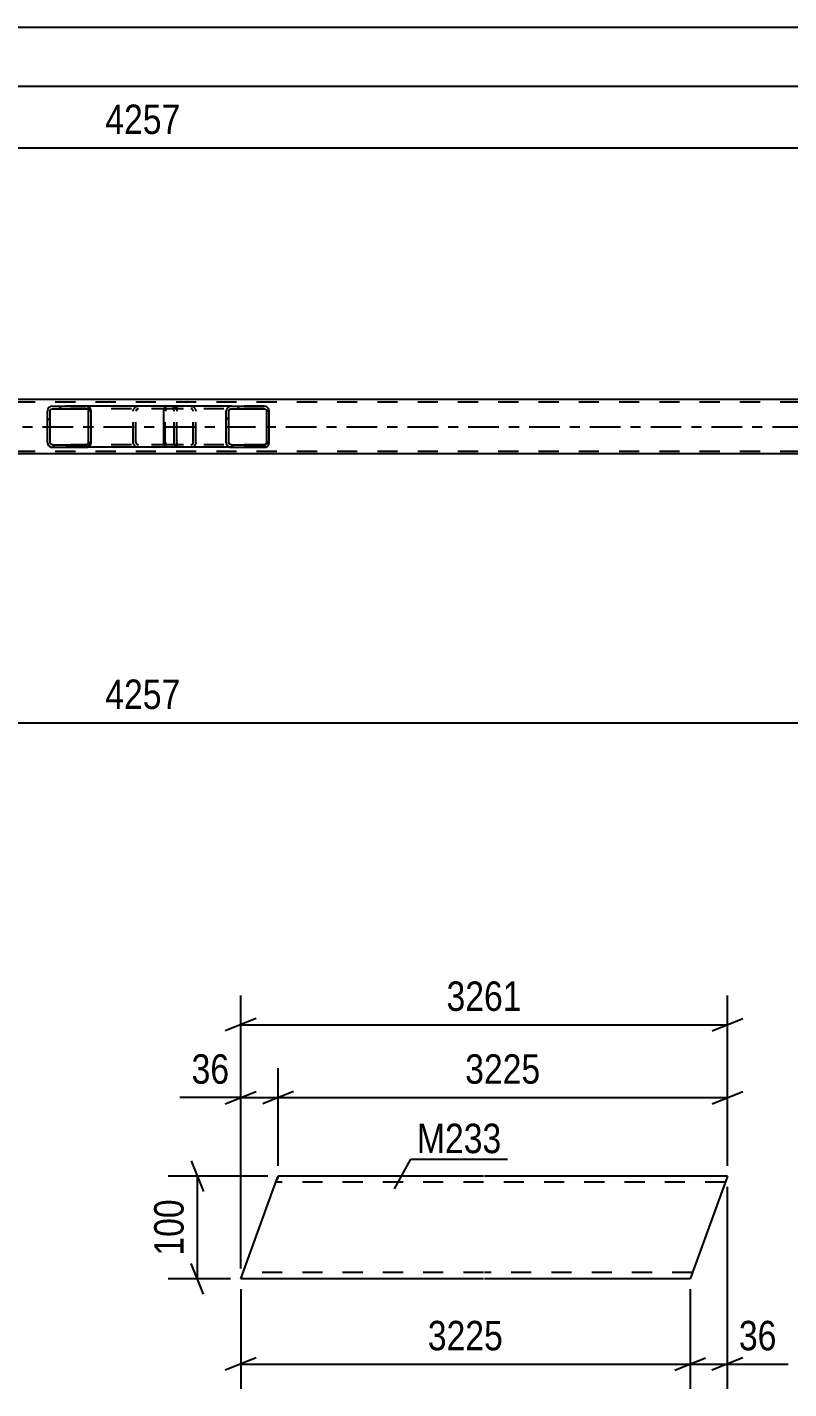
# Model space of a CAD drawing. Header units: millimetres. Extents: x 0 to 841, y 0 to 594.
# Drawn here: x 565.2 to 639.3, y 119.5 to 252.1 of the extents above; entities that cross this region are included whole.
import ezdxf

# ---------------------------------------------------------------- set-up
doc = ezdxf.new("R2010")
doc.units = ezdxf.units.MM
doc.linetypes.add('DXK_LINE_DOT2', pattern=[3.9198, 1.9599, -1.9599])
doc.linetypes.add('DXK_LINE_DOT3', pattern=[5.9187, 2.979, -0.9799, 0.9799, -0.9799])
doc.styles.add('Arial Narrow', font='ARIALN.TTF', dxfattribs={"height": 0.2})

# ---------------------------------------------------------------- blocks, each defined once
blk = doc.blocks.new('Part-275727422-14931 - 14930')
at = {"color": 2, "linetype": 'Continuous'}
for p, q in [((589.13, 139.01), (589.57, 140.21)), ((609.57, 140.21), (589.57, 140.21)), ((633.31, 140.21), (609.67, 140.21)), ((633.18, 139.86), (629.67, 130.21)), ((633.27, 140.12), (633.18, 139.86)), ((633.31, 140.21), (633.27, 140.12)), ((585.93, 130.21), (589.13, 139.01)), ((609.57, 130.21), (585.93, 130.21)), ((629.67, 130.21), (609.67, 130.21))]:
    blk.add_line(p, q, dxfattribs=at)
at = {"color": 7, "linetype": 'DXK_LINE_DOT2'}
for p, q in [((609.57, 139.61), (589.35, 139.61)), ((589.54, 140.12), (589.44, 139.86)), ((589.57, 140.21), (589.54, 140.12)), ((633.09, 139.61), (609.67, 139.61)), ((585.93, 130.21), (585.96, 130.31)), ((609.57, 130.81), (586.15, 130.81)), ((629.89, 130.81), (609.67, 130.81))]:
    blk.add_line(p, q, dxfattribs=at)
blk = doc.blocks.new('Part-275727422-4403 - 4204')
at = {"linetype": 'Continuous'}
h = blk.add_hatch(dxfattribs=at)
h.set_pattern_fill('', scale=0.7, style=0, pattern_type=0)
h.set_pattern_definition([(45, (571.33, 214.8817), (-1.57154, 1.57154), [])])
h.paths.add_polyline_path([(571.37, 214.7), (571.33, 214.88), (571.22, 215.04), (571.05, 215.14), (570.86, 215.18), (567.62, 215.18), (567.43, 215.14), (567.26, 215.04), (567.15, 214.88), (567.11, 214.7), (567.11, 211.66), (567.15, 211.47), (567.26, 211.32), (567.43, 211.21), (567.62, 211.18), (570.86, 211.18), (571.05, 211.21), (571.22, 211.32), (571.33, 211.47), (571.37, 211.66)])
h.paths.add_polyline_path([(571.09, 211.57), (571.04, 211.49), (570.96, 211.44), (570.86, 211.42), (567.62, 211.42), (567.53, 211.44), (567.44, 211.49), (567.39, 211.57), (567.37, 211.66), (567.37, 214.7), (567.39, 214.79), (567.44, 214.87), (567.53, 214.92), (567.62, 214.94), (570.86, 214.94), (570.96, 214.92), (571.04, 214.87), (571.09, 214.79), (571.11, 214.7), (571.11, 211.66)])
at = {"color": 2, "linetype": 'Continuous'}
for p, q in [((567.15, 214.88), (567.11, 214.7)), ((567.37, 214.7), (567.39, 214.79)), ((567.39, 214.79), (567.44, 214.87)), ((567.62, 215.18), (567.43, 215.14)), ((567.44, 214.87), (567.53, 214.92)), ((567.53, 214.92), (567.62, 214.94)), ((567.62, 215.18), (570.86, 215.18)), ((567.62, 214.94), (570.86, 214.94)), ((578.73, 215.18), (570.86, 215.18)), ((571.05, 215.14), (570.86, 215.18)), ((570.86, 214.94), (570.96, 214.92)), ((570.96, 214.92), (571.04, 214.87)), ((571.04, 214.87), (571.09, 214.79)), ((571.09, 214.79), (571.11, 214.7)), ((571.37, 214.7), (571.33, 214.88)), ((567.11, 211.66), (567.11, 214.7)), ((567.37, 211.66), (567.37, 214.7)), ((571.11, 211.66), (571.11, 214.7)), ((571.37, 211.66), (571.37, 214.7)), ((567.11, 211.66), (567.15, 211.47)), ((567.39, 211.57), (567.37, 211.66)), ((567.44, 211.49), (567.39, 211.57)), ((567.43, 211.21), (567.62, 211.18)), ((567.53, 211.44), (567.44, 211.49)), ((567.62, 211.42), (567.53, 211.44)), ((567.62, 211.42), (570.86, 211.42)), ((567.62, 211.18), (570.86, 211.18)), ((570.96, 211.44), (570.86, 211.42)), ((570.86, 211.18), (571.05, 211.21)), ((578.73, 211.18), (570.86, 211.18)), ((571.04, 211.49), (570.96, 211.44)), ((571.09, 211.57), (571.04, 211.49)), ((571.11, 211.66), (571.09, 211.57)), ((571.33, 211.47), (571.37, 211.66))]:
    blk.add_line(p, q, dxfattribs=at)
at = {"color": 7, "linetype": 'DXK_LINE_DOT2'}
for p, q in [((570.86, 215.18), (567.62, 215.18)), ((579.21, 214.94), (567.62, 214.94)), ((575.46, 214.7), (575.5, 214.88)), ((575.74, 214.79), (575.72, 214.7)), ((575.79, 214.87), (575.74, 214.79)), ((575.78, 215.14), (575.97, 215.18)), ((575.79, 214.87), (575.81, 214.88)), ((575.81, 214.88), (575.87, 214.92)), ((575.87, 214.92), (575.97, 214.94)), ((579.21, 215.18), (575.97, 215.18)), ((579.21, 215.18), (579.4, 215.14)), ((579.3, 214.92), (579.21, 214.94)), ((579.39, 214.87), (579.3, 214.92)), ((579.44, 214.79), (579.39, 214.87)), ((579.46, 214.7), (579.44, 214.79)), ((579.68, 214.88), (579.72, 214.7)), ((575.46, 211.66), (575.46, 214.7)), ((575.72, 211.66), (575.72, 214.7)), ((579.46, 211.66), (579.46, 214.7)), ((579.72, 211.66), (579.72, 214.7)), ((579.21, 211.42), (567.62, 211.42)), ((570.86, 211.18), (567.62, 211.18)), ((575.5, 211.47), (575.46, 211.66)), ((575.72, 211.66), (575.74, 211.57)), ((575.74, 211.57), (575.79, 211.49)), ((575.97, 211.18), (575.78, 211.21)), ((575.79, 211.49), (575.81, 211.47)), ((575.81, 211.47), (575.87, 211.44)), ((575.87, 211.44), (575.97, 211.42)), ((579.21, 211.18), (575.97, 211.18)), ((579.21, 211.42), (579.3, 211.44)), ((579.4, 211.21), (579.21, 211.18)), ((579.3, 211.44), (579.39, 211.49)), ((579.39, 211.49), (579.44, 211.57)), ((579.44, 211.57), (579.46, 211.66)), ((579.72, 211.66), (579.68, 211.47))]:
    blk.add_line(p, q, dxfattribs=at)
at = {"color": 2, "linetype": 'Continuous'}
for centre, start, end in [((567.6, 214.68), 110.7583, 155.68), ((570.88, 214.68), 24.32, 69.2417), ((567.6, 211.68), 204.32, 249.2417), ((570.88, 211.68), 290.7583, 335.68)]:
    blk.add_arc(centre, 0.496, start, end, dxfattribs=at)
at = {"color": 7, "linetype": 'DXK_LINE_DOT2'}
for centre, start, end in [((575.95, 214.68), 110.7583, 155.6801), ((579.23, 214.68), 24.3199, 69.2417), ((575.95, 211.68), 204.3199, 249.2417), ((579.23, 211.68), 290.7583, 335.6801)]:
    blk.add_arc(centre, 0.496, start, end, dxfattribs=at)
blk = doc.blocks.new('Part-275727422-4281 - 4204')
at = {"color": 7, "linetype": 'DXK_LINE_DOT2'}
for p, q in [((757.99, 215.58), (99.07, 215.58)), ((757.99, 210.78), (99.07, 210.78))]:
    blk.add_line(p, q, dxfattribs=at)
at = {"color": 2, "linetype": 'Continuous'}
for p, q in [((660.74, 215.82), (496.47, 215.82)), ((757.99, 210.54), (241.06, 210.54))]:
    blk.add_line(p, q, dxfattribs=at)
at = {"color": 7, "linetype": 'DXK_LINE_DOT3'}
blk.add_line((99.07, 213.18), (757.99, 213.18), dxfattribs=at)
blk = doc.blocks.new('Part-275727422-4435 - 4204')
at = {"linetype": 'Continuous'}
h = blk.add_hatch(dxfattribs=at)
h.set_pattern_fill('', scale=0.7, style=0, pattern_type=0)
h.set_pattern_definition([(45, (588.6752, 214.8817), (-1.57154, 1.57154), [])])
h.paths.add_polyline_path([(588.71, 214.7), (588.68, 214.88), (588.57, 215.04), (588.4, 215.14), (588.21, 215.18), (585.03, 215.18), (584.83, 215.14), (584.67, 215.04), (584.56, 214.88), (584.52, 214.7), (584.52, 211.66), (584.56, 211.47), (584.67, 211.32), (584.83, 211.21), (585.03, 211.18), (588.21, 211.18), (588.4, 211.21), (588.57, 211.32), (588.68, 211.47), (588.71, 211.66)])
h.paths.add_polyline_path([(588.44, 211.57), (588.39, 211.49), (588.31, 211.44), (588.21, 211.42), (585.03, 211.42), (584.93, 211.44), (584.85, 211.49), (584.79, 211.57), (584.78, 211.66), (584.78, 214.7), (584.79, 214.79), (584.85, 214.87), (584.93, 214.92), (585.03, 214.94), (588.21, 214.94), (588.31, 214.92), (588.39, 214.87), (588.44, 214.79), (588.46, 214.7), (588.46, 211.66)])
at = {"color": 2, "linetype": 'Continuous'}
for p, q in [((578.46, 214.7), (578.48, 214.88)), ((578.48, 214.88), (578.53, 215.04)), ((578.53, 215.04), (578.62, 215.14)), ((578.62, 215.14), (578.73, 215.18)), ((585.03, 215.18), (578.73, 215.18)), ((584.56, 214.88), (584.52, 214.7)), ((584.78, 214.7), (584.79, 214.79)), ((584.79, 214.79), (584.85, 214.87)), ((585.03, 215.18), (584.83, 215.14)), ((584.85, 214.87), (584.93, 214.92)), ((584.93, 214.92), (585.03, 214.94)), ((585.03, 215.18), (588.21, 215.18)), ((585.03, 214.94), (588.21, 214.94)), ((588.4, 215.14), (588.21, 215.18)), ((588.21, 214.94), (588.31, 214.92)), ((588.31, 214.92), (588.39, 214.87)), ((588.39, 214.87), (588.44, 214.79)), ((588.44, 214.79), (588.46, 214.7)), ((588.71, 214.7), (588.68, 214.88)), ((578.46, 211.66), (578.46, 214.7)), ((584.52, 211.66), (584.52, 214.7)), ((584.78, 211.66), (584.78, 214.7)), ((588.46, 211.66), (588.46, 214.7)), ((588.71, 211.66), (588.71, 214.7)), ((578.48, 211.47), (578.46, 211.66)), ((578.53, 211.32), (578.48, 211.47)), ((578.62, 211.21), (578.53, 211.32)), ((578.73, 211.18), (578.62, 211.21)), ((585.03, 211.18), (578.73, 211.18)), ((584.52, 211.66), (584.56, 211.47)), ((584.79, 211.57), (584.78, 211.66)), ((584.85, 211.49), (584.79, 211.57)), ((584.83, 211.21), (585.03, 211.18)), ((584.93, 211.44), (584.85, 211.49)), ((585.03, 211.42), (584.93, 211.44)), ((585.03, 211.42), (588.21, 211.42)), ((585.03, 211.18), (588.21, 211.18)), ((588.31, 211.44), (588.21, 211.42)), ((588.21, 211.18), (588.4, 211.21)), ((588.39, 211.49), (588.31, 211.44)), ((588.44, 211.57), (588.39, 211.49)), ((588.46, 211.66), (588.44, 211.57)), ((588.68, 211.47), (588.71, 211.66))]:
    blk.add_line(p, q, dxfattribs=at)
at = {"color": 7, "linetype": 'DXK_LINE_DOT2'}
for p, q in [((578.6, 214.79), (578.59, 214.7)), ((578.63, 214.87), (578.6, 214.79)), ((578.67, 214.92), (578.63, 214.87)), ((578.73, 214.94), (578.67, 214.92)), ((588.21, 214.94), (578.73, 214.94)), ((579.72, 214.94), (579.72, 215.18)), ((581.06, 215.18), (581.25, 215.14)), ((581.16, 214.92), (581.06, 214.94)), ((581.24, 214.87), (581.16, 214.92)), ((581.29, 214.79), (581.24, 214.87)), ((581.31, 214.7), (581.29, 214.79)), ((581.53, 214.88), (581.56, 214.7)), ((588.21, 215.18), (585.03, 215.18)), ((578.59, 211.66), (578.59, 214.7)), ((581.31, 211.66), (581.31, 214.7)), ((581.56, 211.66), (581.56, 214.7)), ((578.59, 211.66), (578.6, 211.57)), ((578.6, 211.57), (578.63, 211.49)), ((578.63, 211.49), (578.67, 211.44)), ((578.67, 211.44), (578.73, 211.42)), ((588.21, 211.42), (578.73, 211.42)), ((581.06, 211.18), (578.73, 211.18)), ((579.72, 211.18), (579.72, 211.42)), ((581.06, 211.42), (581.16, 211.44)), ((581.25, 211.21), (581.06, 211.18)), ((581.16, 211.44), (581.24, 211.49)), ((581.24, 211.49), (581.29, 211.57)), ((581.29, 211.57), (581.31, 211.66)), ((581.56, 211.66), (581.53, 211.47)), ((588.21, 211.18), (585.03, 211.18))]:
    blk.add_line(p, q, dxfattribs=at)
for centre, start, end in [((581.08, 214.68), 23.8494, 68.8059), ((581.08, 211.67), 291.1941, 336.1506)]:
    blk.add_arc(centre, 0.492, start, end, dxfattribs=at)
at = {"color": 2, "linetype": 'Continuous'}
for centre, start, end in [((585.01, 214.68), 111.1941, 156.1506), ((588.23, 214.68), 23.8494, 68.8059), ((585.01, 211.67), 203.8494, 248.8059), ((588.23, 211.67), 291.1941, 336.1506)]:
    blk.add_arc(centre, 0.492, start, end, dxfattribs=at)
blk = doc.blocks.new('StraightDimension-275727422-15252 - 14930')
at = {"color": 7, "linetype": 'Continuous'}
for p, q in [((633.29, 139.17), (633.29, 119.5)), ((629.67, 129.21), (629.67, 119.5)), ((628.17, 121.3), (631.17, 122.5)), ((634.79, 122.5), (631.79, 121.3)), ((629.67, 121.9), (633.29, 121.9)), ((633.29, 121.9), (639.2, 121.9)), ((633.29, 121.9), (639.2, 121.9))]:
    blk.add_line(p, q, dxfattribs=at)
at = {"color": 0}
blk.add_wipeout([(638.67, 122.65), (638.67, 126.85), (633.82, 126.85), (633.82, 122.65)], dxfattribs=at)
at = {"color": 3, "style": 'Arial Narrow'}
blk.add_text('36', height=2.863, dxfattribs=at).set_placement((634.42, 123.25))
blk = doc.blocks.new('StraightDimension-275727422-15297 - 14930')
at = {"color": 7, "linetype": 'Continuous'}
for p, q in [((585.93, 131.21), (585.93, 157.8)), ((633.31, 141.21), (633.31, 157.8)), ((587.43, 155.55), (584.43, 154.35)), ((631.81, 154.35), (634.81, 155.55)), ((585.93, 154.95), (633.31, 154.95))]:
    blk.add_line(p, q, dxfattribs=at)
at = {"color": 0}
blk.add_wipeout([(613.87, 155.7), (613.87, 159.9), (605.36, 159.9), (605.36, 155.7)], dxfattribs=at)
at = {"color": 3, "style": 'Arial Narrow'}
blk.add_text('3261', height=2.863, dxfattribs=at).set_placement((605.96, 156.3))
blk = doc.blocks.new('StraightDimension-275727422-15217 - 14930')
at = {"color": 7, "linetype": 'Continuous'}
for p, q in [((589.57, 141.21), (589.57, 150.71)), ((633.31, 141.21), (633.31, 150.71)), ((591.07, 148.46), (588.07, 147.26)), ((589.57, 147.86), (633.31, 147.86)), ((631.81, 147.26), (634.81, 148.46))]:
    blk.add_line(p, q, dxfattribs=at)
at = {"color": 0}
blk.add_wipeout([(615.69, 148.61), (615.69, 152.81), (607.18, 152.81), (607.18, 148.61)], dxfattribs=at)
at = {"color": 3, "style": 'Arial Narrow'}
blk.add_text('3225', height=2.863, dxfattribs=at).set_placement((607.78, 149.21))
blk = doc.blocks.new('StraightDimension-275727422-15314 - 14930')
at = {"color": 7, "linetype": 'Continuous'}
for p, q in [((581.12, 141.71), (582.32, 138.71)), ((588.57, 140.21), (578.87, 140.21)), ((581.72, 130.21), (581.72, 140.21)), ((582.32, 128.71), (581.12, 131.71)), ((584.93, 130.21), (578.87, 130.21))]:
    blk.add_line(p, q, dxfattribs=at)
at = {"color": 0}
blk.add_wipeout([(580.97, 138.56), (576.77, 138.56), (576.77, 131.87), (580.97, 131.87)], dxfattribs=at)
at = {"color": 3, "style": 'Arial Narrow'}
blk.add_text('100', height=2.863, rotation=90.0002, dxfattribs=at).set_placement((580.37, 132.47))
blk = doc.blocks.new('StraightDimension-275727422-15218 - 14930')
at = {"color": 7, "linetype": 'Continuous'}
for p, q in [((585.93, 131.21), (585.93, 150.71)), ((589.57, 141.21), (589.57, 150.71)), ((585.93, 147.86), (580.02, 147.86)), ((585.93, 147.86), (580.02, 147.86)), ((584.43, 147.26), (587.43, 148.46)), ((585.93, 147.86), (589.57, 147.86)), ((591.07, 148.46), (588.07, 147.26))]:
    blk.add_line(p, q, dxfattribs=at)
at = {"color": 0}
blk.add_wipeout([(585.4, 148.61), (585.4, 152.81), (580.55, 152.81), (580.55, 148.61)], dxfattribs=at)
at = {"color": 3, "style": 'Arial Narrow'}
blk.add_text('36', height=2.863, dxfattribs=at).set_placement((581.15, 149.21))
blk = doc.blocks.new('StraightDimension-275727422-15253 - 14930')
at = {"color": 7, "linetype": 'Continuous'}
for p, q in [((585.93, 129.21), (585.93, 119.5)), ((629.67, 129.21), (629.67, 119.5)), ((587.43, 122.5), (584.43, 121.3)), ((628.17, 121.3), (631.17, 122.5)), ((585.93, 121.9), (629.67, 121.9))]:
    blk.add_line(p, q, dxfattribs=at)
at = {"color": 0}
blk.add_wipeout([(612.05, 122.65), (612.05, 126.85), (603.54, 126.85), (603.54, 122.65)], dxfattribs=at)
at = {"color": 3, "style": 'Arial Narrow'}
blk.add_text('3225', height=2.863, dxfattribs=at).set_placement((604.14, 123.25))
blk = doc.blocks.new('StraightDimension-275727422-4565 - 4204')
at = {"color": 7, "linetype": 'Continuous'}
blk.add_line((90.45, 252.09), (767.25, 252.09), dxfattribs=at)
blk = doc.blocks.new('StraightDimension-275727422-8308 - 4204')
at = {"color": 7, "linetype": 'Continuous'}
blk.add_line((90.45, 246.34), (766.61, 246.34), dxfattribs=at)
blk = doc.blocks.new('StraightDimension-275727422-8358 - 4204')
at = {"color": 7, "linetype": 'Continuous'}
blk.add_line((491.27, 184.35), (661.54, 184.35), dxfattribs=at)
at = {"color": 0}
blk.add_wipeout([(580.66, 185.1), (580.66, 189.3), (572.15, 189.3), (572.15, 185.1)], dxfattribs=at)
at = {"color": 3, "style": 'Arial Narrow'}
blk.add_text('4257', height=2.863, dxfattribs=at).set_placement((572.75, 185.7))
blk = doc.blocks.new('StraightDimension-275727422-8409 - 4204')
at = {"color": 7, "linetype": 'Continuous'}
blk.add_line((491.27, 240.34), (661.54, 240.34), dxfattribs=at)
at = {"color": 0}
blk.add_wipeout([(580.66, 241.09), (580.66, 245.29), (572.15, 245.29), (572.15, 241.09)], dxfattribs=at)
at = {"color": 3, "style": 'Arial Narrow'}
blk.add_text('4257', height=2.863, dxfattribs=at).set_placement((572.75, 241.69))
blk = doc.blocks.new('Mark-275727422-15307 - 14930')
at = {"color": 0}
blk.add_wipeout([(611.31, 142.45), (611.31, 145.45), (603.08, 145.45), (603.08, 142.45)], dxfattribs=at)
blk.add_wipeout([(611.31, 142.45), (611.31, 145.45), (603.08, 145.45), (603.08, 142.45)], dxfattribs=at)
at = {"color": 30, "linetype": 'Continuous'}
for p, q in [((600.9, 138.98), (602.48, 141.85)), ((602.48, 141.85), (611.91, 141.85))]:
    blk.add_line(p, q, dxfattribs=at)
at = {"color": 3, "style": 'Arial Narrow'}
blk.add_text('M233', height=2.863, dxfattribs=at).set_placement((603.08, 142.45))

msp = doc.modelspace()

# ---------------------------------------------------------------- block references
for name in ['StraightDimension-275727422-4565 - 4204', 'Part-275727422-4281 - 4204', 'Part-275727422-4403 - 4204', 'Part-275727422-4435 - 4204', 'StraightDimension-275727422-8358 - 4204', 'Part-275727422-14931 - 14930']:
    msp.add_blockref(name, (0, 0))

# ---------------------------------------------------------------- next in the draw order: block references
for name in ['StraightDimension-275727422-8308 - 4204', 'StraightDimension-275727422-15252 - 14930']:
    msp.add_blockref(name, (0, 0))

# ---------------------------------------------------------------- next in the draw order: block references
for name in ['StraightDimension-275727422-8409 - 4204', 'StraightDimension-275727422-15297 - 14930']:
    msp.add_blockref(name, (0, 0))

# ---------------------------------------------------------------- next in the draw order: block references
msp.add_blockref('StraightDimension-275727422-15217 - 14930', (0, 0))

# ---------------------------------------------------------------- next in the draw order: block references
for name in ['Mark-275727422-15307 - 14930', 'StraightDimension-275727422-15314 - 14930']:
    msp.add_blockref(name, (0, 0))

# ---------------------------------------------------------------- next in the draw order: block references
for name in ['StraightDimension-275727422-15218 - 14930', 'StraightDimension-275727422-15253 - 14930']:
    msp.add_blockref(name, (0, 0))

doc.saveas('drawing.dxf')
